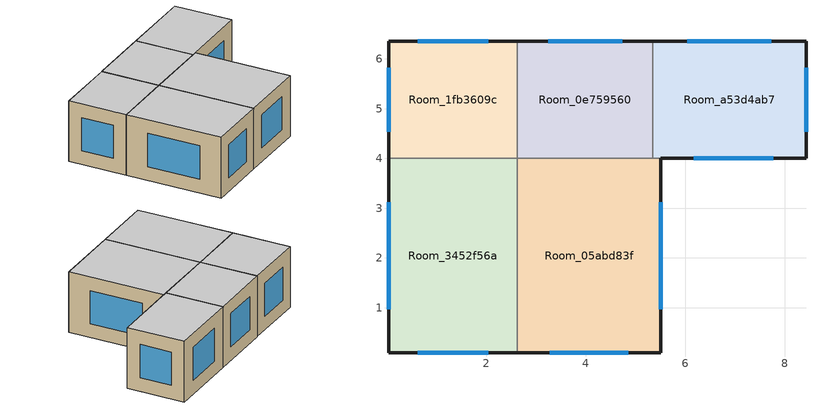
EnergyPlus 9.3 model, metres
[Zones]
Room_05abd83f
 floor adiabatic (Generic Interior Floor): 5.51,4 5.51,0.09 2.63,0.09 2.63,4 z0
 wall outside (Generic Exterior Wall): 2.63,0.09 5.51,0.09 5.51,4 z0:2.5
 wall to Room_a53d4ab7 (Generic Interior Wall): 5.51,4 5.35,4 z0:2.5
 wall to Room_0e759560 (Generic Interior Wall): 5.35,4 2.63,4 z0:2.5
 wall to Room_3452f56a (Generic Interior Wall): 2.63,4 2.63,0.09 z0:2.5
 window (Generic Double Pane): 3.28,0.09 4.86,0.09 / 5.51,0.97 5.51,3.12 z0.57:1.93
 ceiling adiabatic (Generic Interior Ceiling): 5.51,0.09 5.51,4 2.63,4 2.63,0.09 z2.5
Room_0e759560
 floor adiabatic (Generic Interior Floor): 5.35,6.36 5.35,4 2.63,4 2.63,6.36 z0
 wall outside (Generic Exterior Wall): 5.35,6.36 2.63,6.36 z0:2.5
 wall to Room_a53d4ab7 (Generic Interior Wall): 5.35,4 5.35,6.36 z0:2.5
 wall to Room_1fb3609c (Generic Interior Wall): 2.63,6.36 2.63,4 z0:2.5
 window (Generic Double Pane): 4.73,6.36 3.25,6.36 z0.57:1.93
 ceiling adiabatic (Generic Interior Ceiling): 5.35,4 5.35,6.36 2.63,6.36 2.63,4 z2.5
Room_1fb3609c
 floor adiabatic (Generic Interior Floor): 2.63,6.36 2.63,4 0.04,4 0.04,6.36 z0
 wall outside (Generic Exterior Wall): 2.63,6.36 0.04,6.36 0.04,4 z0:2.5
 wall to Room_3452f56a (Generic Interior Wall): 0.04,4 2.63,4 z0:2.5
 window (Generic Double Pane): 2.04,6.36 0.63,6.36 / 0.04,5.83 0.04,4.53 z0.57:1.93
 ceiling adiabatic (Generic Interior Ceiling): 2.63,4 2.63,6.36 0.04,6.36 0.04,4 z2.5
Room_3452f56a
 floor adiabatic (Generic Interior Floor): 2.63,4 2.63,0.09 0.04,0.09 0.04,4 z0
 wall outside (Generic Exterior Wall): 0.04,4 0.04,0.09 2.63,0.09 z0:2.5
 window (Generic Double Pane): 0.63,0.09 2.04,0.09 / 0.04,3.12 0.04,0.97 z0.57:1.93
 ceiling adiabatic (Generic Interior Ceiling): 2.63,0.09 2.63,4 0.04,4 0.04,0.09 z2.5
Room_a53d4ab7
 floor adiabatic (Generic Interior Floor): 8.43,6.36 8.43,4 5.35,4 5.35,6.36 z0
 wall outside (Generic Exterior Wall): 5.51,4 8.43,4 8.43,6.36 5.35,6.36 z0:2.5
 window (Generic Double Pane): 6.17,4 7.77,4 / 8.43,4.53 8.43,5.83 / 7.73,6.36 6.05,6.36 z0.57:1.93
 ceiling adiabatic (Generic Interior Ceiling): 8.43,4 8.43,6.36 5.35,6.36 5.35,4 z2.5
[Building]
Building 1: North Axis {deg}=-0; Terrain=City; Solar Distribution=FullExteriorWithReflections
[Site:Location]
Site 1: Latitude {deg}=0; Longitude {deg}=0; Time Zone {hr}=0; Elevation {m}=0
[SizingPeriod:DesignDay] Day of Month=21; Dry-Bulb Temperature Range Modifier Type=DefaultMultipliers; Barometric Pressure {Pa}=101253; Rain Indicator=No; Snow Indicator=No; Daylight Saving Time Indicator=No
Name | Month | Day Type | Maximum Dry-Bulb Temperature {C} | Daily Dry-Bulb Temperature Range {deltaC} | Humidity Condition Type | Wetbulb or DewPoint at Maximum Dry-Bulb {C} | Wind Speed {m/s} | Wind Direction {deg} | Solar Model Indicator | ASHRAE Clear Sky Optical Depth for Beam Irradiance (taub) | ASHRAE Clear Sky Optical Depth for Diffuse Irradiance (taud) | Enthalpy at Maximum Dry-Bulb {J/kg} | Sky Clearness
Boston Logan IntL Arpt Ann Clg .4% Condns DB=>MWB | 7 | SummerDesignDay | 32.7 | 8.4 | Wetbulb | 22.9 | 6.3 | 270 | ASHRAETau | 0.488 | 1.95
Boston Logan IntL Arpt Ann Clg .4% Condns DP=>MDB | 7 | SummerDesignDay | 27.3 | 8.4 | Dewpoint | 22.8 | 6.3 | 270 | ASHRAETau | 0.488 | 1.95
Boston Logan IntL Arpt Ann Clg .4% Condns Enth=>MDB | 7 | SummerDesignDay | 30.6 | 8.4 | Enthalpy |  | 6.3 | 270 | ASHRAETau | 0.488 | 1.95 | 74100
Boston Logan IntL Arpt Ann Clg .4% Condns WB=>MDB | 7 | SummerDesignDay | 30.2 | 8.4 | Wetbulb | 24.6 | 6.3 | 270 | ASHRAETau | 0.488 | 1.95
Boston Logan IntL Arpt Ann Htg 99.6% Condns DB | 1 | WinterDesignDay | -13.6 | 0 | Wetbulb | -13.6 | 7.2 | 320 | ASHRAEClearSky |  |  |  | 0
Boston Logan IntL Arpt Ann Htg Wind 99.6% Condns WS=>MCDB | 1 | WinterDesignDay | 2.1 | 0 | Wetbulb | 2.1 | 14.1 | 320 | ASHRAEClearSky |  |  |  | 0
Boston Logan IntL Arpt Ann Hum_n 99.6% Condns DP=>MCDB | 1 | WinterDesignDay | -12 | 0 | Dewpoint | -24.4 | 7.2 | 320 | ASHRAEClearSky |  |  |  | 0
[Material] Thermal Absorptance=0.9
Name | Roughness | Thickness {m} | Conductivity {W/m-K} | Density {kg/m3} | Specific Heat {J/kg-K} | Solar Absorptance | Visible Absorptance
Generic 50mm Insulation | MediumRough | 0.05 | 0.03 | 43 | 1210 | 0.7 | 0.7
Generic Acoustic Tile | MediumSmooth | 0.02 | 0.06 | 368 | 590 | 0.2 | 0.2
Generic Brick | MediumRough | 0.1 | 0.9 | 1920 | 790 | 0.65 | 0.65
Generic Ceiling Air Gap | Smooth | 0.1 | 0.556 | 1.28 | 1000 | 0.7 | 0.7
Generic Gypsum Board | MediumSmooth | 0.0127 | 0.16 | 800 | 1090 | 0.5 | 0.5
Generic LW Concrete | MediumRough | 0.1 | 0.53 | 1280 | 840 | 0.8 | 0.8
Generic Wall Air Gap | Smooth | 0.1 | 0.667 | 1.28 | 1000 | 0.7 | 0.7
[WindowMaterial:Gas]
Generic Window Air Gap: Gas Type=Air; Thickness {m}=0.0127
[WindowMaterial:Glazing] Optical Data Type=SpectralAverage; Thickness {m}=0.006; Infrared Transmittance at Normal Incidence=0; Front Side Infrared Hemispherical Emissivity=0.84; Conductivity {W/m-K}=1; Dirt Correction Factor for Solar and Visible Transmittance=1; Solar Diffusing=No
Name | Solar Transmittance at Normal Incidence | Front Side Solar Reflectance at Normal Incidence | Back Side Solar Reflectance at Normal Incidence | Visible Transmittance at Normal Incidence | Front Side Visible Reflectance at Normal Incidence | Back Side Visible Reflectance at Normal Incidence | Back Side Infrared Hemispherical Emissivity
Generic Clear Glass | 0.77 | 0.07 | 0.07 | 0.88 | 0.08 | 0.08 | 0.84
Generic Low-e Glass | 0.45 | 0.36 | 0.36 | 0.71 | 0.21 | 0.21 | 0.047
[Construction]
Generic Double Pane: Generic Low-e Glass, Generic Window Air Gap, Generic Clear Glass
Generic Exterior Wall: Generic Brick, Generic LW Concrete, Generic 50mm Insulation, Generic Wall Air Gap, Generic Gypsum Board
Generic Interior Ceiling: Generic LW Concrete, Generic Ceiling Air Gap, Generic Acoustic Tile
Generic Interior Floor: Generic Acoustic Tile, Generic Ceiling Air Gap, Generic LW Concrete
Generic Interior Wall: Generic Gypsum Board, Generic Wall Air Gap, Generic Gypsum Board
[Zone]
Room_05abd83f; Room_0e759560; Room_1fb3609c; Room_3452f56a; Room_a53d4ab7
[ZoneControl:Thermostat]
Name | Zone or ZoneList | Control Type Schedule | Control 1
Room_05abd83f Thermostat | Room_05abd83f | Room_05abd83f Thermostat Schedule | Thermostat Setpoint Dual Setpoint 4
Room_0e759560 Thermostat | Room_0e759560 | Room_0e759560 Thermostat Schedule | Thermostat Setpoint Dual Setpoint 2
Room_1fb3609c Thermostat | Room_1fb3609c | Room_1fb3609c Thermostat Schedule | Thermostat Setpoint Dual Setpoint 1
Room_3452f56a Thermostat | Room_3452f56a | Room_3452f56a Thermostat Schedule | Thermostat Setpoint Dual Setpoint 5
Room_a53d4ab7 Thermostat | Room_a53d4ab7 | Room_a53d4ab7 Thermostat Schedule | Thermostat Setpoint Dual Setpoint 3
[ThermostatSetpoint:DualSetpoint] Heating Setpoint Temperature Schedule=Generic Office Heating; Cooling Setpoint Temperature Schedule=Generic Office Cooling
Thermostat Setpoint Dual Setpoint 4; Thermostat Setpoint Dual Setpoint 2; Thermostat Setpoint Dual Setpoint 1; Thermostat Setpoint Dual Setpoint 5; Thermostat Setpoint Dual Setpoint 3
[ZoneHVAC:IdealLoadsAirSystem] Maximum Heating Supply Air Temperature {C}=50; Minimum Cooling Supply Air Temperature {C}=13; Heating Limit=LimitCapacity; Maximum Sensible Heating Capacity {W}=Autosize; Cooling Limit=LimitFlowRateAndCapacity; Maximum Cooling Air Flow Rate {m3/s}=Autosize; Maximum Total Cooling Capacity {W}=Autosize; Design Specification Outdoor Air Object=Generic Office Ventilation; Demand Controlled Ventilation Type=None; Outdoor Air Economizer Type=DifferentialDryBulb; Sensible Heat Recovery Effectiveness=0; Latent Heat Recovery Effectiveness=0
Room_05abd83f Ideal Loads Air System; Room_0e759560 Ideal Loads Air System; Room_1fb3609c Ideal Loads Air System; Room_3452f56a Ideal Loads Air System; Room_a53d4ab7 Ideal Loads Air System
[DesignSpecification:OutdoorAir]
Generic Office Ventilation: Outdoor Air Method=Sum; Outdoor Air Flow per Person {m3/s-person}=0.00236; Outdoor Air Flow per Zone Floor Area {m3/s-m2}=0.000305; Outdoor Air Flow per Zone {m3/s}=0; Outdoor Air Flow Air Changes per Hour {1/hr}=0
[Zone equipment]
Room_05abd83f: Room_05abd83f Ideal Loads Air System
Room_0e759560: Room_0e759560 Ideal Loads Air System
Room_1fb3609c: Room_1fb3609c Ideal Loads Air System
Room_3452f56a: Room_3452f56a Ideal Loads Air System
Room_a53d4ab7: Room_a53d4ab7 Ideal Loads Air System
[Sizing:Zone] Zone Cooling Design Supply Air Temperature Input Method=SupplyAirTemperature; Zone Cooling Design Supply Air Temperature {C}=14; Zone Cooling Design Supply Air Temperature Difference {deltaC}=11.11; Zone Heating Design Supply Air Temperature Input Method=SupplyAirTemperature; Zone Heating Design Supply Air Temperature {C}=40; Zone Heating Design Supply Air Temperature Difference {deltaC}=11.11; Zone Cooling Design Supply Air Humidity Ratio {kgWater/kgDryAir}=0.0085; Zone Heating Design Supply Air Humidity Ratio {kgWater/kgDryAir}=0.008; Design Specification Outdoor Air Object=Generic Office Ventilation; Cooling Design Air Flow Method=DesignDay; Cooling Design Air Flow Rate {m3/s}=0; Cooling Minimum Air Flow per Zone Floor Area {m3/s-m2}=0.000762; Cooling Minimum Air Flow {m3/s}=0; Cooling Minimum Air Flow Fraction=0; Heating Design Air Flow Method=DesignDay; Heating Design Air Flow Rate {m3/s}=0; Heating Maximum Air Flow per Zone Floor Area {m3/s-m2}=0.002032; Heating Maximum Air Flow {m3/s}=0.141576; Heating Maximum Air Flow Fraction=0.3; Account for Dedicated Outdoor Air System=No
Room_05abd83f; Room_0e759560; Room_1fb3609c; Room_3452f56a; Room_a53d4ab7
[Schedule:Compact]
Room_05abd83f Thermostat Schedule; Room_0e759560 Thermostat Schedule; Room_1fb3609c Thermostat Schedule; Room_3452f56a Thermostat Schedule; Room_a53d4ab7 Thermostat Schedule: Through: 12/31, For: AllDays, Until: 24:00, 4
[Schedule:Day:Interval]
Schedule Day 4; OfficeMedium HTGSETP_SCH_YES_OPTIMUM_Default_SmrDsn 1; OfficeMedium HTGSETP_SCH_YES_OPTIMUM_Default 1: No, 24:00, 15.6
Schedule Day 5: No, 05:00, 15.6, 06:00, 17.8, 07:00, 20, 22:00, 21, 24:00, 15.6
Schedule Day 6: No, 05:00, 15.6, 06:00, 17.8, 07:00, 20, 17:00, 21, 24:00, 15.6
OfficeMedium HTGSETP_SCH_YES_OPTIMUM_WntrDsn 1: No, 05:00, 15.6, 06:00, 17.6, 07:00, 19.6, 22:00, 21, 24:00, 15.6
Schedule Day 10; OfficeMedium CLGSETP_SCH_YES_OPTIMUM_Default_WntrDsn 1; OfficeMedium CLGSETP_SCH_YES_OPTIMUM_Default 1: No, 24:00, 26.7
Schedule Day 11: No, 05:00, 26.7, 06:00, 25.6, 07:00, 25, 22:00, 24, 24:00, 26.7
Schedule Day 12: No, 05:00, 26.7, 06:00, 25.7, 07:00, 25, 17:00, 24, 24:00, 26.7
OfficeMedium CLGSETP_SCH_YES_OPTIMUM_SmrDsn 1: No, 05:00, 26.7, 06:00, 25.7, 07:00, 25, 22:00, 24, 24:00, 26.7
[Schedule:Week:Daily]
Generic Office Heating Week Rule - Jan1-Dec31: Schedule Day 4, Schedule Day 5, Schedule Day 5, Schedule Day 5, Schedule Day 5, Schedule Day 5, Schedule Day 6, OfficeMedium HTGSETP_SCH_YES_OPTIMUM_Default 1, OfficeMedium HTGSETP_SCH_YES_OPTIMUM_Default_SmrDsn 1, OfficeMedium HTGSETP_SCH_YES_OPTIMUM_WntrDsn 1, Schedule Day 4, Schedule Day 4
Generic Office Cooling Week Rule - Jan1-Dec31: Schedule Day 10, Schedule Day 11, Schedule Day 11, Schedule Day 11, Schedule Day 11, Schedule Day 11, Schedule Day 12, OfficeMedium CLGSETP_SCH_YES_OPTIMUM_Default 1, OfficeMedium CLGSETP_SCH_YES_OPTIMUM_SmrDsn 1, OfficeMedium CLGSETP_SCH_YES_OPTIMUM_Default_WntrDsn 1, Schedule Day 10, Schedule Day 10
[Schedule:Year]
Generic Office Heating: Generic Office Heating Week Rule - Jan1-Dec31, 1, 1, 12, 31
Generic Office Cooling: Generic Office Cooling Week Rule - Jan1-Dec31, 1, 1, 12, 31
